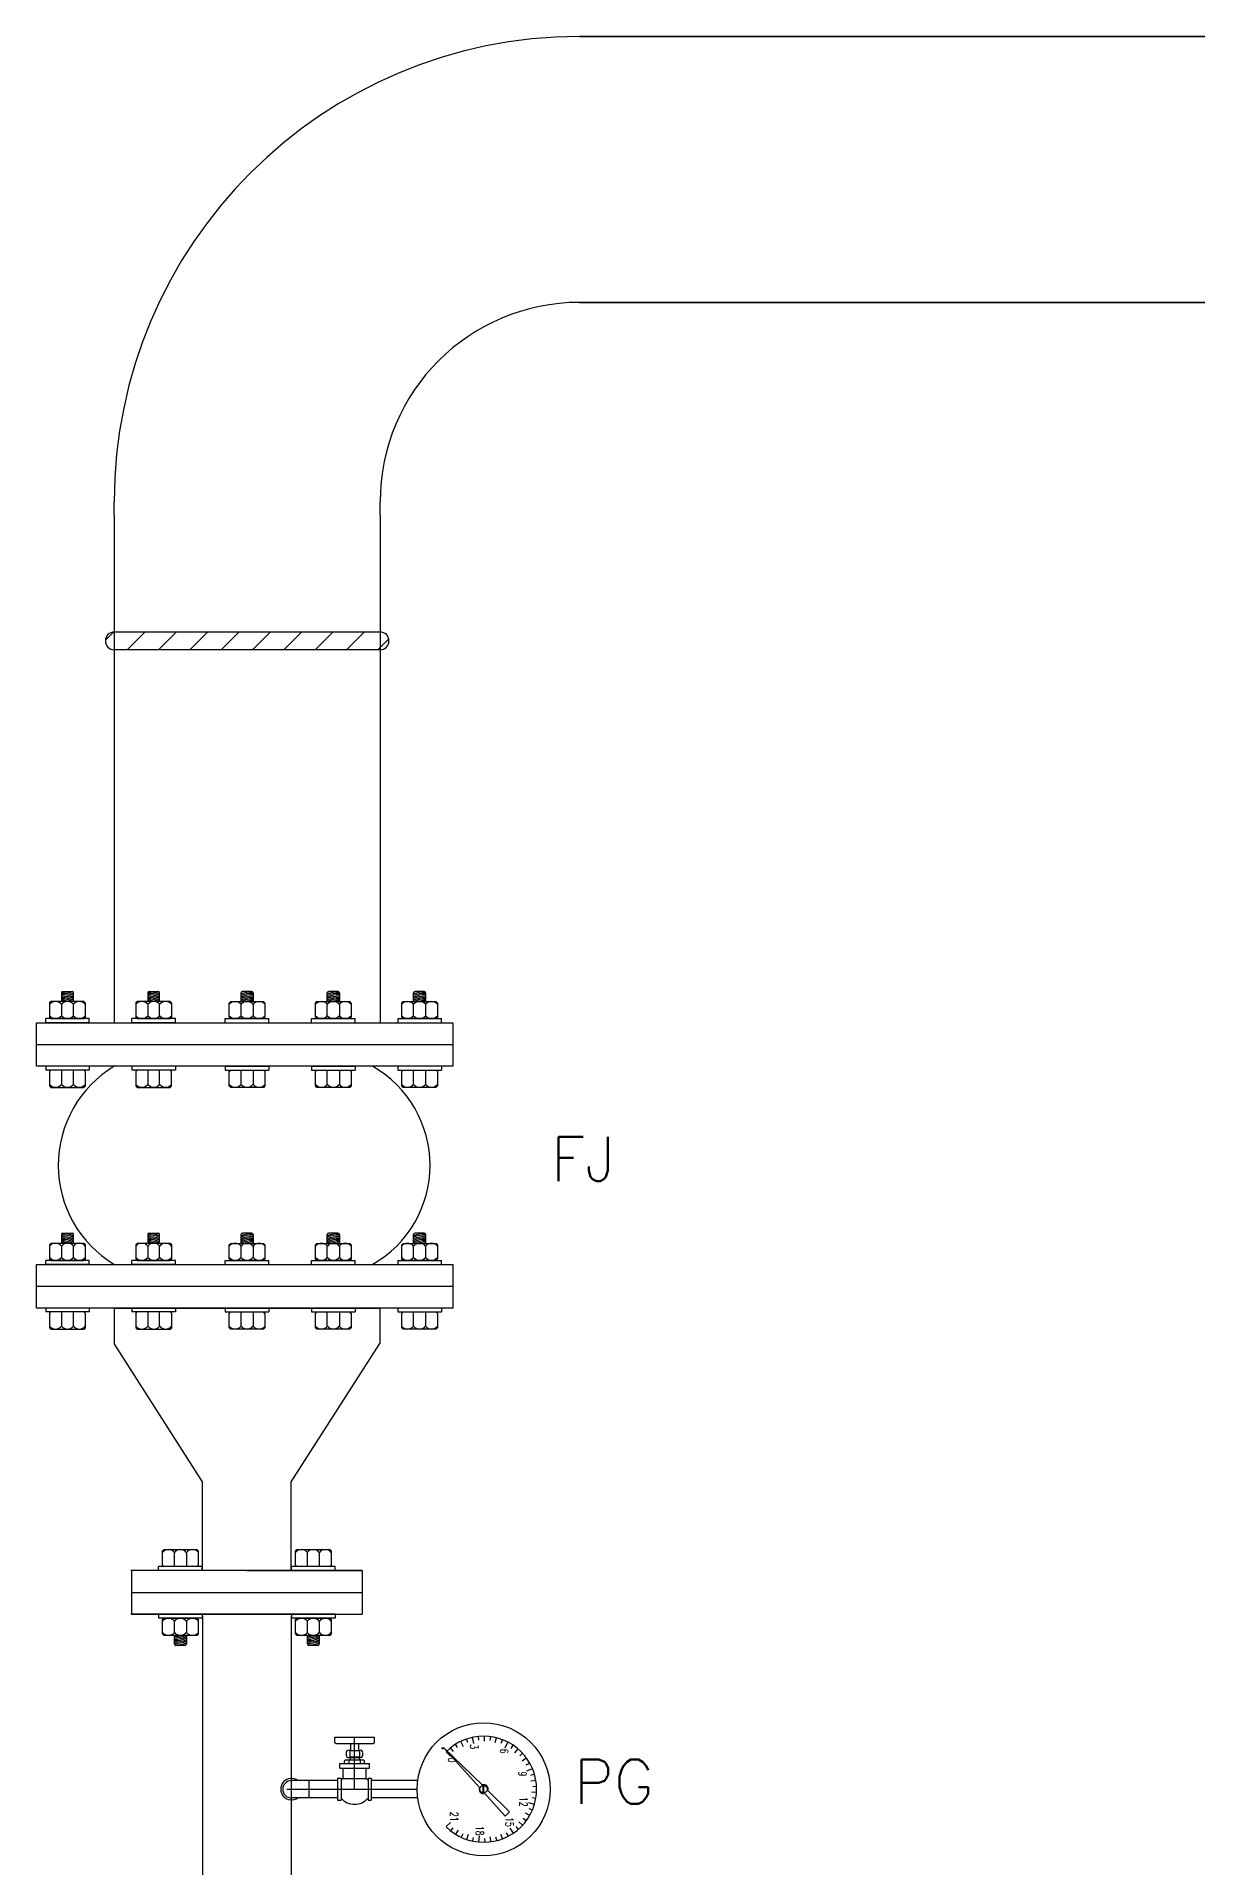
# Model space of a CAD drawing. Header units: inches. Extents: x 51172 to 63334, y -27893 to -10796.
# Drawn here: x 59790 to 60445, y -15706 to -14673 of the extents above; entities that cross this region are included whole.
import ezdxf
from ezdxf.enums import TextEntityAlignment as Align

# ---------------------------------------------------------------- set-up
doc = ezdxf.new("R2010")
doc.units = ezdxf.units.IN
doc.header["$MEASUREMENT"] = 0
doc.layers.add('M-HVAC-PIPE-TEXT', color=2, linetype='Continuous', lineweight=25)
doc.styles.add('RomanS', font='romans.shx', dxfattribs={"width": 0.8})
doc.styles.add('SIMS', font='simplex.shx')

msp = doc.modelspace()

# ---------------------------------------------------------------- linework, layer by layer
at = {"color": 5}
for p, q in [((60096.4, -14673.1), (61467.1, -14673.1)), ((61316.6, -14673.1), (60096.4, -14673.1)), ((60706.5, -14673.1), (60096.4, -14673.1)), ((60096.4, -14823.1), (61467.1, -14823.1)), ((61316.6, -14823.1), (60096.4, -14823.1)), ((59833.9, -14943.1), (59833.9, -14935.6)), ((59983.9, -14943.1), (59983.9, -14935.6)), ((59833.9, -14943.1), (59833.9, -15229.5)), ((59983.9, -14943.1), (59983.9, -15229.5)), ((59983.9, -15009.1), (59833.9, -15009.1)), ((59983.9, -15019.1), (59833.9, -15019.1)), ((59993.9, -15227.2), (59993.9, -15229.5)), ((59993.9, -15363.6), (59993.9, -15365.9)), ((59833.9, -15390.5), (59983.7, -15390.5)), ((59833.9, -15390.5), (59833.9, -15410.5)), ((59908.8, -15390.5), (59908.8, -15390.5)), ((59983.7, -15390.5), (59983.7, -15410.5)), ((59883.7, -15488.6), (59833.9, -15410.5)), ((59933.7, -15488.6), (59983.7, -15410.5)), ((59883.7, -15538.6), (59883.7, -15488.6)), ((59933.7, -15538.6), (59933.7, -15488.6)), ((59908.7, -15538.6), (59843.7, -15538.6)), ((59892, -15538.6), (59867.9, -15538.6)), ((59908.7, -15538.6), (59973.7, -15538.6)), ((59973.7, -15538.6), (59973.7, -15563.3)), ((59958.7, -15563.3), (59858.7, -15563.3)), ((59883.9, -15737.9), (59883.9, -15564.4)), ((59933.9, -15737.9), (59933.9, -15564.4)), ((59958.4, -15632.6), (59980.7, -15632.6)), ((59958.4, -15635.6), (59958.4, -15632.6)), ((59958.9, -15636.1), (59980.2, -15636.1)), ((59967.4, -15640.2), (59967.4, -15636.1)), ((59969.5, -15662), (59969.5, -15632.6)), ((59971.9, -15640.2), (59971.9, -15636.1)), ((59980.7, -15635.6), (59980.7, -15632.6)), ((60019.7, -15638.4), (60039.9, -15661)), ((60019.7, -15638.4), (60041.4, -15659.6)), ((60025.4, -15640.8), (60023.7, -15638.6)), ((60027.6, -15638.4), (60026.5, -15636.6)), ((60031, -15638.1), (60029.5, -15635)), ((60033.4, -15635.7), (60032.7, -15633.7)), ((60036.8, -15636.2), (60036, -15632.8)), ((60039.6, -15634.3), (60039.4, -15632.3)), ((60042.8, -15634.9), (60042.8, -15632.1)), ((60046, -15634.5), (60046.3, -15632.4)), ((60048.9, -15635.7), (60049.6, -15633)), ((60052.2, -15636), (60052.9, -15634.1)), ((60054.4, -15638.6), (60056, -15635.5)), ((60057.8, -15639), (60059, -15637.2)), ((59961.2, -15647.5), (59977.9, -15647.5)), ((59961.2, -15650.1), (59961.2, -15647.5)), ((59963.9, -15646), (59964.4, -15645.5)), ((59963.9, -15647.5), (59963.9, -15646)), ((59964.4, -15645.5), (59974.6, -15645.5)), ((59964.9, -15643.2), (59964.9, -15640.9)), ((59966.2, -15645.5), (59966.2, -15647.5)), ((59966.8, -15640.2), (59972.2, -15640.2)), ((59966.8, -15640.2), (59966.8, -15643.9)), ((59966.8, -15643.8), (59972.2, -15643.8)), ((59967.4, -15644), (59967.4, -15643.8)), ((59967.4, -15644), (59971.9, -15644)), ((59971.9, -15644), (59971.9, -15643.8)), ((59972.3, -15640.2), (59972.3, -15643.9)), ((59972.6, -15645.5), (59972.6, -15647.5)), ((59974.2, -15642.7), (59974.2, -15641.4)), ((59975.1, -15646), (59974.6, -15645.5)), ((59975.1, -15647.5), (59975.1, -15646)), ((59977.9, -15650.1), (59977.9, -15647.5)), ((60023.6, -15643.3), (60021.2, -15640.9)), ((60059.9, -15641.4), (60061.7, -15639.3)), ((60062.7, -15643.1), (60064.2, -15641.7)), ((60064.1, -15646), (60066.4, -15644.3)), ((60066.4, -15648.2), (60068.2, -15647.2)), ((59959.8, -15657.1), (59933.9, -15657.1)), ((59943.7, -15657.1), (59943.7, -15666.9)), ((59959.8, -15655.8), (59959.8, -15668.2)), ((59959.8, -15655.8), (59962, -15655.8)), ((59961.2, -15650.1), (59977.9, -15650.1)), ((59962, -15655.8), (59962, -15668.2)), ((59963.1, -15655.9), (59963.1, -15650.1)), ((59963.1, -15655.9), (59976, -15655.9)), ((59976, -15655.9), (59976, -15650.2)), ((59977.1, -15655.8), (59977.1, -15668.2)), ((59977.1, -15655.8), (59978.9, -15655.8)), ((59978.9, -15655.8), (59978.9, -15668.2)), ((60005.2, -15657.1), (59978.9, -15657.1)), ((60066.6, -15651.6), (60069.8, -15650.3)), ((60068.9, -15654.1), (60070.9, -15653.5)), ((60069, -15657.3), (60071.7, -15656.9)), ((59931.3, -15662), (60004.8, -15662)), ((59959.8, -15666.9), (59933.9, -15666.9)), ((59959.8, -15668.2), (59962, -15668.2)), ((59977.1, -15668.2), (59978.9, -15668.2)), ((60005.2, -15666.9), (59978.9, -15666.9)), ((60042.1, -15664.1), (60042.1, -15659.9)), ((60042.5, -15664.1), (60042.5, -15659.9)), ((60043, -15664.4), (60054.5, -15677.2)), ((60044.7, -15662.8), (60057, -15674.8)), ((60067.6, -15669.5), (60070.9, -15670.4)), ((60069.3, -15663.5), (60072.1, -15663.7)), ((60069.7, -15666.7), (60071.7, -15667.1)), ((60070, -15660.4), (60072.1, -15660.3)), ((60054.5, -15677.2), (60057, -15674.8)), ((60064.7, -15678.4), (60066.4, -15679.6)), ((60065.8, -15675.4), (60068.2, -15676.7)), ((60067.9, -15672.9), (60069.8, -15673.7)), ((60023.6, -15680.7), (60021.2, -15683.1)), ((60025, -15683.7), (60023.7, -15685.4)), ((60028, -15685), (60026.5, -15687.4)), ((60030.5, -15687.1), (60029.6, -15689)), ((60033.6, -15687.6), (60032.7, -15690.3)), ((60036.5, -15689.2), (60036.1, -15691.2)), ((60039.8, -15688.3), (60039.4, -15691.7)), ((60042.8, -15689.8), (60042.9, -15691.8)), ((60045.9, -15688.8), (60046.3, -15691.6)), ((60049.1, -15688.9), (60049.7, -15690.9)), ((60051.9, -15687.3), (60052.9, -15689.9)), ((60055.1, -15686.6), (60056.1, -15688.5)), ((60057.1, -15683.9), (60059, -15686.7)), ((60060.4, -15683.1), (60061.7, -15684.6)), ((60062.2, -15680.4), (60064.2, -15682.3))]:
    msp.add_line(p, q, dxfattribs=at)
at = {"color": 5, "linetype": 'Continuous'}
for p, q in [((59828.9, -15013.7), (59833.5, -15009.2)), ((59841.2, -15019.1), (59851.2, -15009.1)), ((59858.9, -15019.1), (59868.9, -15009.1)), ((59876.6, -15019.1), (59886.6, -15009.1)), ((59894.2, -15019.1), (59904.2, -15009.1)), ((59911.9, -15019.1), (59921.9, -15009.1)), ((59929.6, -15019.1), (59939.6, -15009.1)), ((59947.3, -15019.1), (59957.3, -15009.1)), ((59964.9, -15019.1), (59974.9, -15009.1)), ((59982.6, -15019.1), (59988.8, -15013)), ((59804.1, -15212.7), (59804.1, -15217.5)), ((59804.9, -15211.9), (59810.1, -15211.9)), ((59810.9, -15217.5), (59810.9, -15212.7)), ((59852.8, -15212.7), (59852.8, -15217.5)), ((59853.6, -15211.9), (59858.7, -15211.9)), ((59859.5, -15217.5), (59859.5, -15212.7)), ((59905.5, -15217.5), (59905.5, -15212.7)), ((59911.4, -15211.9), (59906.3, -15211.9)), ((59912.2, -15212.7), (59912.2, -15217.5)), ((59954.1, -15217.5), (59954.1, -15212.7)), ((59960.1, -15211.9), (59954.9, -15211.9)), ((59960.9, -15212.7), (59960.9, -15217.5)), ((60002.8, -15217.5), (60002.8, -15212.7)), ((60008.7, -15211.9), (60003.6, -15211.9)), ((60009.5, -15212.7), (60009.5, -15217.5)), ((59797.4, -15218.4), (59798.2, -15217.5)), ((59797.4, -15218.4), (59797.4, -15226.4)), ((59816.8, -15217.5), (59798.2, -15217.5)), ((59804.1, -15219.2), (59804.1, -15225.6)), ((59810.9, -15225.6), (59810.9, -15219.2)), ((59817.6, -15218.4), (59816.8, -15217.5)), ((59817.6, -15226.4), (59817.6, -15218.4)), ((59846.1, -15218.4), (59846.9, -15217.5)), ((59846.1, -15218.4), (59846.1, -15226.4)), ((59865.4, -15217.5), (59846.9, -15217.5)), ((59852.8, -15219.2), (59852.8, -15225.6)), ((59859.5, -15225.6), (59859.5, -15219.2)), ((59866.3, -15218.4), (59865.4, -15217.5)), ((59866.3, -15226.4), (59866.3, -15218.4)), ((59898.7, -15218.4), (59899.6, -15217.5)), ((59898.7, -15226.4), (59898.7, -15218.4)), ((59899.6, -15217.5), (59918.1, -15217.5)), ((59905.5, -15225.6), (59905.5, -15219.2)), ((59912.2, -15219.2), (59912.2, -15225.6)), ((59918.9, -15218.4), (59918.1, -15217.5)), ((59918.9, -15218.4), (59918.9, -15226.4)), ((59947.4, -15218.4), (59948.2, -15217.5)), ((59947.4, -15226.4), (59947.4, -15218.4)), ((59948.2, -15217.5), (59966.8, -15217.5)), ((59954.1, -15225.6), (59954.1, -15219.2)), ((59960.9, -15219.2), (59960.9, -15225.6)), ((59967.6, -15218.4), (59966.8, -15217.5)), ((59967.6, -15218.4), (59967.6, -15226.4)), ((59996.1, -15218.4), (59996.9, -15217.5)), ((59996.1, -15226.4), (59996.1, -15218.4)), ((59996.9, -15217.5), (60015.4, -15217.5)), ((60002.8, -15225.6), (60002.8, -15219.2)), ((60009.5, -15219.2), (60009.5, -15225.6)), ((60016.2, -15218.4), (60015.4, -15217.5)), ((60016.2, -15218.4), (60016.2, -15226.4)), ((59819.8, -15227.2), (59795.2, -15227.2)), ((59795.2, -15229.5), (59795.2, -15227.2)), ((59819.8, -15229.5), (59795.2, -15229.5)), ((59797.4, -15226.4), (59798.2, -15227.2)), ((59798.2, -15227.2), (59816.8, -15227.2)), ((59816.8, -15227.2), (59817.6, -15226.4)), ((59819.8, -15229.5), (59819.8, -15227.2)), ((59843.9, -15229.5), (59843.9, -15227.2)), ((59868.5, -15227.2), (59843.9, -15227.2)), ((59868.5, -15229.5), (59843.9, -15229.5)), ((59846.1, -15226.4), (59846.9, -15227.2)), ((59846.9, -15227.2), (59865.4, -15227.2)), ((59865.4, -15227.2), (59866.3, -15226.4)), ((59868.5, -15229.5), (59868.5, -15227.2)), ((59896.5, -15227.2), (59921.1, -15227.2)), ((59896.5, -15229.5), (59896.5, -15227.2)), ((59896.5, -15229.5), (59921.1, -15229.5)), ((59899.6, -15227.2), (59898.7, -15226.4)), ((59918.1, -15227.2), (59899.6, -15227.2)), ((59918.9, -15226.4), (59918.1, -15227.2)), ((59921.1, -15229.5), (59921.1, -15227.2)), ((59945.2, -15229.5), (59945.2, -15227.2)), ((59945.2, -15227.2), (59969.8, -15227.2)), ((59945.2, -15229.5), (59969.8, -15229.5)), ((59948.2, -15227.2), (59947.4, -15226.4)), ((59966.8, -15227.2), (59948.2, -15227.2)), ((59967.6, -15226.4), (59966.8, -15227.2)), ((59969.8, -15229.5), (59969.8, -15227.2)), ((59993.9, -15227.2), (60018.5, -15227.2)), ((59996.9, -15227.2), (59996.1, -15226.4)), ((60015.4, -15227.2), (59996.9, -15227.2)), ((60016.2, -15226.4), (60015.4, -15227.2)), ((60018.5, -15229.5), (60018.5, -15227.2)), ((59790.1, -15241.8), (60024.9, -15241.8)), ((59819.8, -15254.1), (59795.2, -15254.1)), ((59795.2, -15254.1), (59795.2, -15256.3)), ((59819.8, -15256.3), (59795.2, -15256.3)), ((59797.4, -15257.1), (59798.2, -15256.3)), ((59804.1, -15256.3), (59804.1, -15264.4)), ((59810.9, -15264.4), (59810.9, -15256.3)), ((59817.6, -15257.1), (59816.8, -15256.3)), ((59819.8, -15254.1), (59819.8, -15256.3)), ((59843.9, -15254.1), (59843.9, -15256.3)), ((59868.5, -15254.1), (59843.9, -15254.1)), ((59868.5, -15256.3), (59843.9, -15256.3)), ((59846.1, -15257.1), (59846.9, -15256.3)), ((59852.8, -15256.3), (59852.8, -15264.4)), ((59859.5, -15264.4), (59859.5, -15256.3)), ((59866.2, -15257.1), (59865.4, -15256.3)), ((59868.5, -15254.1), (59868.5, -15256.3)), ((59896.5, -15254.1), (59921.1, -15254.1)), ((59896.5, -15254.1), (59896.5, -15256.3)), ((59896.5, -15256.3), (59921.1, -15256.3)), ((59898.7, -15257.1), (59899.6, -15256.3)), ((59905.5, -15264.4), (59905.5, -15256.3)), ((59912.2, -15256.3), (59912.2, -15264.4)), ((59918.9, -15257.1), (59918.1, -15256.3)), ((59921.1, -15254.1), (59921.1, -15256.3)), ((59945.2, -15254.1), (59945.2, -15256.3)), ((59945.2, -15254.1), (59969.8, -15254.1)), ((59945.2, -15256.3), (59969.8, -15256.3)), ((59947.4, -15257.1), (59948.2, -15256.3)), ((59954.1, -15264.4), (59954.1, -15256.3)), ((59960.9, -15256.3), (59960.9, -15264.4)), ((59967.6, -15257.1), (59966.8, -15256.3)), ((59969.8, -15254.1), (59969.8, -15256.3)), ((59993.9, -15254.1), (59993.9, -15256.3)), ((59993.9, -15256.3), (60018.5, -15256.3)), ((59996.1, -15257.1), (59996.9, -15256.3)), ((60002.8, -15264.4), (60002.8, -15256.3)), ((60009.5, -15256.3), (60009.5, -15264.4)), ((60016.2, -15257.1), (60015.4, -15256.3)), ((60018.5, -15254.1), (60018.5, -15256.3)), ((59797.4, -15257.1), (59797.4, -15265.2)), ((59797.4, -15265.2), (59798.2, -15266)), ((59798.2, -15266), (59816.8, -15266)), ((59816.8, -15266), (59817.6, -15265.2)), ((59817.6, -15265.2), (59817.6, -15257.1)), ((59846.1, -15257.1), (59846.1, -15265.2)), ((59846.1, -15265.2), (59846.9, -15266)), ((59846.9, -15266), (59865.4, -15266)), ((59865.4, -15266), (59866.2, -15265.2)), ((59866.2, -15265.2), (59866.2, -15257.1)), ((59898.7, -15265.2), (59898.7, -15257.1)), ((59899.6, -15266), (59898.7, -15265.2)), ((59918.1, -15266), (59899.6, -15266)), ((59918.9, -15265.2), (59918.1, -15266)), ((59918.9, -15257.1), (59918.9, -15265.2)), ((59947.4, -15265.2), (59947.4, -15257.1)), ((59948.2, -15266), (59947.4, -15265.2)), ((59966.8, -15266), (59948.2, -15266)), ((59967.6, -15265.2), (59966.8, -15266)), ((59967.6, -15257.1), (59967.6, -15265.2)), ((59996.1, -15265.2), (59996.1, -15257.1)), ((59996.9, -15266), (59996.1, -15265.2)), ((60015.4, -15266), (59996.9, -15266)), ((60016.2, -15265.2), (60015.4, -15266)), ((60016.2, -15257.1), (60016.2, -15265.2)), ((59804.1, -15349.1), (59804.1, -15354)), ((59804.9, -15348.3), (59810.1, -15348.3)), ((59810.9, -15354), (59810.9, -15349.1)), ((59852.8, -15349.1), (59852.8, -15354)), ((59853.6, -15348.3), (59858.7, -15348.3)), ((59859.5, -15354), (59859.5, -15349.1)), ((59905.5, -15354), (59905.5, -15349.1)), ((59911.4, -15348.3), (59906.3, -15348.3)), ((59912.2, -15349.1), (59912.2, -15354)), ((59954.1, -15354), (59954.1, -15349.1)), ((59960.1, -15348.3), (59954.9, -15348.3)), ((59960.9, -15349.1), (59960.9, -15354)), ((60002.8, -15354), (60002.8, -15349.1)), ((60008.7, -15348.3), (60003.6, -15348.3)), ((60009.5, -15349.1), (60009.5, -15354)), ((59797.4, -15354.8), (59798.2, -15354)), ((59797.4, -15354.8), (59797.4, -15362.8)), ((59816.8, -15354), (59798.2, -15354)), ((59804.1, -15355.6), (59804.1, -15362)), ((59810.9, -15362), (59810.9, -15355.6)), ((59817.6, -15354.8), (59816.8, -15354)), ((59817.6, -15362.8), (59817.6, -15354.8)), ((59846.1, -15354.8), (59846.9, -15354)), ((59846.1, -15354.8), (59846.1, -15362.8)), ((59865.4, -15354), (59846.9, -15354)), ((59852.8, -15355.6), (59852.8, -15362)), ((59859.5, -15362), (59859.5, -15355.6)), ((59866.3, -15354.8), (59865.4, -15354)), ((59866.3, -15362.8), (59866.3, -15354.8)), ((59898.7, -15354.8), (59899.6, -15354)), ((59898.7, -15362.8), (59898.7, -15354.8)), ((59899.6, -15354), (59918.1, -15354)), ((59905.5, -15362), (59905.5, -15355.6)), ((59912.2, -15355.6), (59912.2, -15362)), ((59918.9, -15354.8), (59918.1, -15354)), ((59918.9, -15354.8), (59918.9, -15362.8)), ((59947.4, -15354.8), (59948.2, -15354)), ((59947.4, -15362.8), (59947.4, -15354.8)), ((59948.2, -15354), (59966.8, -15354)), ((59954.1, -15362), (59954.1, -15355.6)), ((59960.9, -15355.6), (59960.9, -15362)), ((59967.6, -15354.8), (59966.8, -15354)), ((59967.6, -15354.8), (59967.6, -15362.8)), ((59996.1, -15354.8), (59996.9, -15354)), ((59996.1, -15362.8), (59996.1, -15354.8)), ((59996.9, -15354), (60015.4, -15354)), ((60002.8, -15362), (60002.8, -15355.6)), ((60009.5, -15355.6), (60009.5, -15362)), ((60016.3, -15354.8), (60015.4, -15354)), ((60016.3, -15354.8), (60016.3, -15362.8)), ((59819.8, -15363.6), (59795.2, -15363.6)), ((59795.2, -15365.9), (59795.2, -15363.6)), ((59819.8, -15365.9), (59795.2, -15365.9)), ((59797.4, -15362.8), (59798.2, -15363.6)), ((59798.2, -15363.6), (59816.8, -15363.6)), ((59816.8, -15363.6), (59817.6, -15362.8)), ((59819.8, -15365.9), (59819.8, -15363.6)), ((59843.9, -15365.9), (59843.9, -15363.6)), ((59868.5, -15363.6), (59843.9, -15363.6)), ((59868.5, -15365.9), (59843.9, -15365.9)), ((59846.1, -15362.8), (59846.9, -15363.6)), ((59846.9, -15363.6), (59865.4, -15363.6)), ((59865.4, -15363.6), (59866.3, -15362.8)), ((59868.5, -15365.9), (59868.5, -15363.6)), ((59896.5, -15363.6), (59921.1, -15363.6)), ((59896.5, -15365.9), (59896.5, -15363.6)), ((59896.5, -15365.9), (59921.1, -15365.9)), ((59899.6, -15363.6), (59898.7, -15362.8)), ((59918.1, -15363.6), (59899.6, -15363.6)), ((59918.9, -15362.8), (59918.1, -15363.6)), ((59921.1, -15365.9), (59921.1, -15363.6)), ((59945.2, -15365.9), (59945.2, -15363.6)), ((59945.2, -15363.6), (59969.8, -15363.6)), ((59945.2, -15365.9), (59969.8, -15365.9)), ((59948.2, -15363.6), (59947.4, -15362.8)), ((59966.8, -15363.6), (59948.2, -15363.6)), ((59967.6, -15362.8), (59966.8, -15363.6)), ((59969.8, -15365.9), (59969.8, -15363.6)), ((59993.9, -15363.6), (60018.5, -15363.6)), ((59996.9, -15363.6), (59996.1, -15362.8)), ((60015.4, -15363.6), (59996.9, -15363.6)), ((60016.3, -15362.8), (60015.4, -15363.6)), ((60018.5, -15365.9), (60018.5, -15363.6)), ((59790.1, -15378.2), (60024.9, -15378.2)), ((59819.8, -15390.5), (59795.2, -15390.5)), ((59795.2, -15390.5), (59795.2, -15392.7)), ((59819.8, -15390.5), (59819.8, -15392.7)), ((59843.9, -15390.5), (59843.9, -15392.7)), ((59868.5, -15390.5), (59843.9, -15390.5)), ((59868.5, -15390.5), (59868.5, -15392.7)), ((59896.5, -15390.5), (59921.1, -15390.5)), ((59896.5, -15390.5), (59896.5, -15392.7)), ((59921.1, -15390.5), (59921.1, -15392.7)), ((59945.2, -15390.5), (59945.2, -15392.7)), ((59945.2, -15390.5), (59969.8, -15390.5)), ((59969.8, -15390.5), (59969.8, -15392.7)), ((59993.9, -15390.5), (59993.9, -15392.7)), ((60018.5, -15390.5), (60018.5, -15392.7)), ((59819.8, -15392.7), (59795.2, -15392.7)), ((59797.4, -15393.5), (59798.2, -15392.7)), ((59797.4, -15393.5), (59797.4, -15401.6)), ((59804.1, -15392.7), (59804.1, -15400.8)), ((59810.9, -15400.8), (59810.9, -15392.7)), ((59817.6, -15393.5), (59816.8, -15392.7)), ((59817.6, -15401.6), (59817.6, -15393.5)), ((59868.5, -15392.7), (59843.9, -15392.7)), ((59846.1, -15393.5), (59846.9, -15392.7)), ((59846.1, -15393.5), (59846.1, -15401.6)), ((59852.8, -15392.7), (59852.8, -15400.8)), ((59859.5, -15400.8), (59859.5, -15392.7)), ((59866.3, -15393.5), (59865.4, -15392.7)), ((59866.3, -15401.6), (59866.3, -15393.5)), ((59896.5, -15392.7), (59921.1, -15392.7)), ((59898.8, -15393.5), (59899.6, -15392.7)), ((59898.8, -15401.6), (59898.8, -15393.5)), ((59905.5, -15400.8), (59905.5, -15392.7)), ((59912.2, -15392.7), (59912.2, -15400.8)), ((59918.9, -15393.5), (59918.1, -15392.7)), ((59918.9, -15393.5), (59918.9, -15401.6)), ((59945.2, -15392.7), (59969.8, -15392.7)), ((59947.4, -15393.5), (59948.2, -15392.7)), ((59947.4, -15401.6), (59947.4, -15393.5)), ((59954.1, -15400.8), (59954.1, -15392.7)), ((59960.9, -15392.7), (59960.9, -15400.8)), ((59967.6, -15393.5), (59966.8, -15392.7)), ((59967.6, -15393.5), (59967.6, -15401.6)), ((59993.9, -15392.7), (60018.5, -15392.7)), ((59996.1, -15393.5), (59996.9, -15392.7)), ((59996.1, -15401.6), (59996.1, -15393.5)), ((60002.8, -15400.8), (60002.8, -15392.7)), ((60009.5, -15392.7), (60009.5, -15400.8)), ((60016.2, -15393.5), (60015.4, -15392.7)), ((60016.2, -15393.5), (60016.2, -15401.6)), ((59797.4, -15401.6), (59798.2, -15402.4)), ((59798.2, -15402.4), (59816.8, -15402.4)), ((59816.8, -15402.4), (59817.6, -15401.6)), ((59846.1, -15401.6), (59846.9, -15402.4)), ((59846.9, -15402.4), (59865.4, -15402.4)), ((59865.4, -15402.4), (59866.3, -15401.6)), ((59899.6, -15402.4), (59898.8, -15401.6)), ((59918.1, -15402.4), (59899.6, -15402.4)), ((59918.9, -15401.6), (59918.1, -15402.4)), ((59948.2, -15402.4), (59947.4, -15401.6)), ((59966.8, -15402.4), (59948.2, -15402.4)), ((59967.6, -15401.6), (59966.8, -15402.4)), ((59996.9, -15402.4), (59996.1, -15401.6)), ((60015.4, -15402.4), (59996.9, -15402.4)), ((60016.2, -15401.6), (60015.4, -15402.4)), ((59861.2, -15527.5), (59862, -15526.7)), ((59861.2, -15535.6), (59861.2, -15527.5)), ((59862, -15526.7), (59880.5, -15526.7)), ((59867.9, -15536.4), (59867.9, -15528.4)), ((59874.6, -15528.4), (59874.6, -15536.4)), ((59880.5, -15526.7), (59881.3, -15527.5)), ((59881.3, -15527.5), (59881.3, -15535.6)), ((59936.2, -15527.5), (59937, -15526.7)), ((59936.2, -15535.6), (59936.2, -15527.5)), ((59937, -15526.7), (59955.5, -15526.7)), ((59942.9, -15536.4), (59942.9, -15528.4)), ((59949.6, -15528.4), (59949.6, -15536.4)), ((59955.5, -15526.7), (59956.3, -15527.5)), ((59956.3, -15527.5), (59956.3, -15535.6)), ((59867.9, -15538.6), (59843.3, -15538.6)), ((59883.5, -15536.4), (59858.9, -15536.4)), ((59858.9, -15538.6), (59858.9, -15536.4)), ((59861.2, -15535.6), (59862, -15536.4)), ((59881.3, -15535.6), (59880.5, -15536.4)), ((59883.5, -15538.6), (59883.5, -15536.4)), ((59916.6, -15538.6), (59892, -15538.6)), ((59958.5, -15536.4), (59933.9, -15536.4)), ((59933.9, -15538.6), (59933.9, -15536.4)), ((59936.2, -15535.6), (59937, -15536.4)), ((59956.3, -15535.6), (59955.5, -15536.4)), ((59958.5, -15538.6), (59958.5, -15536.4)), ((59843.7, -15551), (59973.7, -15551)), ((59867.9, -15563.3), (59843.3, -15563.3)), ((59858.9, -15563.3), (59858.9, -15565.5)), ((59883.5, -15565.5), (59858.9, -15565.5)), ((59861.2, -15566.3), (59862, -15565.5)), ((59861.2, -15574.4), (59861.2, -15566.3)), ((59862, -15565.5), (59880.5, -15565.5)), ((59880.5, -15565.5), (59881.3, -15566.3)), ((59881.3, -15566.3), (59881.3, -15574.4)), ((59883.5, -15563.3), (59883.5, -15565.5)), ((59916.6, -15563.3), (59892, -15563.3)), ((59933.9, -15563.3), (59933.9, -15565.5)), ((59958.5, -15565.5), (59933.9, -15565.5)), ((59936.1, -15566.3), (59937, -15565.5)), ((59936.1, -15574.4), (59936.1, -15566.3)), ((59937, -15565.5), (59955.5, -15565.5)), ((59955.5, -15565.5), (59956.3, -15566.3)), ((59956.3, -15566.3), (59956.3, -15574.4)), ((59958.5, -15563.3), (59958.5, -15565.5)), ((59861.2, -15574.4), (59862, -15575.2)), ((59880.5, -15575.2), (59862, -15575.2)), ((59867.9, -15573.6), (59867.9, -15567.1)), ((59867.9, -15580), (59867.9, -15575.2)), ((59874.6, -15567.1), (59874.6, -15573.6)), ((59874.6, -15575.2), (59874.6, -15580)), ((59881.3, -15574.4), (59880.5, -15575.2)), ((59936.1, -15574.4), (59937, -15575.2)), ((59955.5, -15575.2), (59937, -15575.2)), ((59942.9, -15573.6), (59942.9, -15567.1)), ((59942.9, -15580), (59942.9, -15575.2)), ((59949.6, -15567.1), (59949.6, -15573.6)), ((59949.6, -15575.2), (59949.6, -15580)), ((59956.3, -15574.4), (59955.5, -15575.2)), ((59868.7, -15580.8), (59873.8, -15580.8)), ((59943.7, -15580.8), (59948.8, -15580.8))]:
    msp.add_line(p, q, dxfattribs=at)
for points in [[(59790.1, -15229.5), (60024.9, -15229.5), (60024.9, -15254.1), (59790.1, -15254.1)], [(59790.1, -15365.9), (60024.9, -15365.9), (60024.9, -15390.5), (59790.1, -15390.5)]]:
    msp.add_lwpolyline(points, close=True, dxfattribs=at)
msp.add_lwpolyline([(59973.7, -15538.6), (59843.7, -15538.6), (59843.7, -15563.3), (59973.7, -15563.3)], dxfattribs=at)
at = {"color": 5}
for centre, radius in [((60042.3, -15662), 37.5), ((60019.2, -15638.9), 0.347), ((60042.3, -15662), 2.08)]:
    msp.add_circle(centre, radius, dxfattribs=at)
for centre, radius, start, end in [((60096.4, -14935.6), 262.5, 90, 180), ((60096.4, -14935.6), 112.5, 90, 180), ((59833.9, -15014.1), 5, 90, 270), ((59983.9, -15014.1), 5, 270, 90), ((59867.6, -15310), 65.3, 121.1566, 238.8474), ((59947.7, -15310), 64.4, 299.8826, 60.1213), ((59958.9, -15635.6), 0.477, 180, 270), ((59980.2, -15635.6), 0.477, 270, 0), ((60042.3, -15662), 29.9, 225, 135), ((59966.1, -15641.3), 1.28, 55.3508, 160.7556), ((59966.1, -15642.8), 1.28, 199.2444, 304.6492), ((59965.8, -15644), 1.58, 284.7113, 0), ((59973.5, -15644), 1.58, 180, 255.2887), ((59972.9, -15641.3), 1.28, 357.3451, 124.6492), ((59972.9, -15642.8), 1.28, 235.3508, 2.6549), ((59933.9, -15662), 6.09, 53.3884, 306.6116), ((59933.9, -15662), 4.89, 90, 270), ((59969.5, -15663.6), 10.1, 130.071, 138.563), ((59969.5, -15663.6), 10.1, 41.437, 50.1121), ((60042.3, -15662), 2.57, 340.726, 110.654), ((59969.5, -15660.4), 10.1, 221.437, 318.563), ((60042.3, -15662), 2.57, 156.9077, 286.8356)]:
    msp.add_arc(centre, radius, start, end, dxfattribs=at)
at = {"color": 5, "linetype": 'Continuous'}
for centre, radius, start, end in [((59804.9, -15212.7), 0.807, 90, 180), ((59804.7, -15229.8), 16.8, 68.4824, 91.8593), ((59804.7, -15229.8), 16, 67.3413, 91.8593), ((59804.7, -15229.8), 15.2, 66.0681, 91.8593), ((59804.7, -15229.8), 17.6, 69.5115, 91.0383), ((59810.1, -15212.7), 0.807, 0, 90), ((59853.6, -15212.7), 0.807, 90, 180), ((59853.3, -15229.8), 16.8, 68.4824, 91.8593), ((59853.3, -15229.8), 16, 67.3413, 91.8593), ((59853.3, -15229.8), 15.2, 66.0681, 91.8593), ((59853.3, -15229.8), 17.6, 69.5115, 91.0383), ((59858.7, -15212.7), 0.807, 0, 90), ((59906.3, -15212.7), 0.807, 90, 180), ((59911.6, -15229.8), 17.6, 88.9617, 110.4885), ((59911.6, -15229.8), 16.8, 88.1407, 111.5176), ((59911.6, -15229.8), 16, 88.1407, 112.6587), ((59911.6, -15229.8), 15.2, 88.1407, 113.9319), ((59911.4, -15212.7), 0.807, 0, 90), ((59954.9, -15212.7), 0.807, 90, 180), ((59960.3, -15229.8), 17.6, 88.9617, 110.4885), ((59960.3, -15229.8), 16.8, 88.1407, 111.5176), ((59960.3, -15229.8), 16, 88.1407, 112.6587), ((59960.3, -15229.8), 15.2, 88.1407, 113.9319), ((59960.1, -15212.7), 0.807, 0, 90), ((60003.6, -15212.7), 0.807, 90, 180), ((60009, -15229.8), 17.6, 88.9617, 110.4885), ((60009, -15229.8), 16.8, 88.1407, 111.5176), ((60009, -15229.8), 16, 88.1407, 112.6587), ((60009, -15229.8), 15.2, 88.1407, 113.9319), ((60008.7, -15212.7), 0.807, 0, 90), ((59800.8, -15221.9), 4.35, 39.3849, 140.6151), ((59800.8, -15222.8), 4.35, 219.3849, 320.6151), ((59807.5, -15221.9), 4.35, 39.3849, 140.6151), ((59807.5, -15222.8), 4.35, 219.3849, 320.6151), ((59804.7, -15229.8), 14.4, 64.6374, 91.8593), ((59804.7, -15229.8), 13.6, 64.3619, 91.8593), ((59804.7, -15229.8), 12.8, 73.4025, 91.8593), ((59814.2, -15221.9), 4.35, 39.3849, 140.6151), ((59814.2, -15222.8), 4.35, 219.3849, 320.6151), ((59849.4, -15221.9), 4.35, 39.3849, 140.6151), ((59849.4, -15222.8), 4.35, 219.3849, 320.6151), ((59856.2, -15221.9), 4.35, 39.3849, 140.6151), ((59856.2, -15222.8), 4.35, 219.3849, 320.6151), ((59853.3, -15229.8), 14.4, 64.6374, 91.8593), ((59853.3, -15229.8), 13.6, 64.3619, 91.8593), ((59853.3, -15229.8), 12.8, 73.4025, 91.8593), ((59862.9, -15221.9), 4.35, 39.3849, 140.6151), ((59862.9, -15222.8), 4.35, 219.3849, 320.6151), ((59902.1, -15221.9), 4.35, 39.3849, 140.6151), ((59902.1, -15222.8), 4.35, 219.3849, 320.6151), ((59911.6, -15229.8), 14.4, 88.1407, 115.3626), ((59908.8, -15221.9), 4.35, 39.3849, 140.6151), ((59908.8, -15222.8), 4.35, 219.3849, 320.6151), ((59911.6, -15229.8), 13.6, 88.1407, 115.6381), ((59911.6, -15229.8), 12.8, 88.1407, 106.5975), ((59915.6, -15221.9), 4.35, 39.3849, 140.6151), ((59915.6, -15222.8), 4.35, 219.3849, 320.6151), ((59950.8, -15221.9), 4.35, 39.3849, 140.6151), ((59950.8, -15222.8), 4.35, 219.3849, 320.6151), ((59960.3, -15229.8), 14.4, 88.1407, 115.3626), ((59957.5, -15221.9), 4.35, 39.3849, 140.6151), ((59957.5, -15222.8), 4.35, 219.3849, 320.6151), ((59960.3, -15229.8), 13.6, 88.1407, 115.6381), ((59960.3, -15229.8), 12.8, 88.1407, 106.5975), ((59964.2, -15221.9), 4.35, 39.3849, 140.6151), ((59964.2, -15222.8), 4.35, 219.3849, 320.6151), ((59999.4, -15221.9), 4.35, 39.3849, 140.6151), ((59999.4, -15222.8), 4.35, 219.3849, 320.6151), ((60009, -15229.8), 14.4, 88.1407, 115.3626), ((60006.2, -15221.9), 4.35, 39.3849, 140.6151), ((60006.2, -15222.8), 4.35, 219.3849, 320.6151), ((60009, -15229.8), 13.6, 88.1407, 115.6381), ((60009, -15229.8), 12.8, 88.1407, 106.5975), ((60012.9, -15221.9), 4.35, 39.3849, 140.6151), ((60012.9, -15222.8), 4.35, 219.3849, 320.6151), ((59800.8, -15261.6), 4.35, 219.3849, 320.6151), ((59807.5, -15261.6), 4.35, 219.3849, 320.6151), ((59814.2, -15261.6), 4.35, 219.3849, 320.6151), ((59849.4, -15261.6), 4.35, 219.3849, 320.6151), ((59856.2, -15261.6), 4.35, 219.3849, 320.6151), ((59862.9, -15261.6), 4.35, 219.3849, 320.6151), ((59902.1, -15261.6), 4.35, 219.3849, 320.6151), ((59908.8, -15261.6), 4.35, 219.3849, 320.6151), ((59915.6, -15261.6), 4.35, 219.3849, 320.6151), ((59950.8, -15261.6), 4.35, 219.3849, 320.6151), ((59957.5, -15261.6), 4.35, 219.3849, 320.6151), ((59964.2, -15261.6), 4.35, 219.3849, 320.6151), ((59999.4, -15261.6), 4.35, 219.3849, 320.6151), ((60006.2, -15261.6), 4.35, 219.3849, 320.6151), ((60012.9, -15261.6), 4.35, 219.3849, 320.6151), ((59804.9, -15349.1), 0.807, 90, 180), ((59804.7, -15366.2), 16.8, 68.4824, 91.8593), ((59804.7, -15366.2), 17.6, 69.5115, 91.0383), ((59810.1, -15349.1), 0.807, 0, 90), ((59853.6, -15349.1), 0.807, 90, 180), ((59853.4, -15366.2), 16.8, 68.4824, 91.8593), ((59853.4, -15366.2), 17.6, 69.5115, 91.0383), ((59858.7, -15349.1), 0.807, 0, 90), ((59906.3, -15349.1), 0.807, 90, 180), ((59911.6, -15366.2), 17.6, 88.9617, 110.4885), ((59911.6, -15366.2), 16.8, 88.1407, 111.5176), ((59911.4, -15349.1), 0.807, 0, 90), ((59954.9, -15349.1), 0.807, 90, 180), ((59960.3, -15366.2), 17.6, 88.9617, 110.4885), ((59960.3, -15366.2), 16.8, 88.1407, 111.5176), ((59960.1, -15349.1), 0.807, 0, 90), ((60003.6, -15349.1), 0.807, 90, 180), ((60009, -15366.2), 17.6, 88.9617, 110.4885), ((60009, -15366.2), 16.8, 88.1407, 111.5176), ((60008.7, -15349.1), 0.807, 0, 90), ((59800.8, -15358.3), 4.35, 39.3849, 140.6151), ((59807.5, -15358.3), 4.35, 39.3849, 140.6151), ((59804.7, -15366.2), 16, 67.3413, 91.8593), ((59804.7, -15366.2), 15.2, 66.0681, 91.8593), ((59804.7, -15366.2), 14.4, 64.6374, 91.8593), ((59804.7, -15366.2), 13.6, 64.3619, 91.8593), ((59804.7, -15366.2), 12.8, 73.4025, 91.8593), ((59814.2, -15358.3), 4.35, 39.3849, 140.6151), ((59849.4, -15358.3), 4.35, 39.3849, 140.6151), ((59853.4, -15366.2), 16, 67.3413, 91.8593), ((59856.2, -15358.3), 4.35, 39.3849, 140.6151), ((59853.4, -15366.2), 15.2, 66.0681, 91.8593), ((59853.4, -15366.2), 14.4, 64.6374, 91.8593), ((59853.4, -15366.2), 13.6, 64.3619, 91.8593), ((59853.4, -15366.2), 12.8, 73.4025, 91.8593), ((59862.9, -15358.3), 4.35, 39.3849, 140.6151), ((59902.1, -15358.3), 4.35, 39.3849, 140.6151), ((59911.6, -15366.2), 16, 88.1407, 112.6587), ((59911.6, -15366.2), 15.2, 88.1407, 113.9319), ((59911.6, -15366.2), 14.4, 88.1407, 115.3626), ((59908.8, -15358.3), 4.35, 39.3849, 140.6151), ((59911.6, -15366.2), 13.6, 88.1407, 115.6381), ((59911.6, -15366.2), 12.8, 88.1407, 106.5975), ((59915.6, -15358.3), 4.35, 39.3849, 140.6151), ((59950.8, -15358.3), 4.35, 39.3849, 140.6151), ((59960.3, -15366.2), 16, 88.1407, 112.6587), ((59960.3, -15366.2), 15.2, 88.1407, 113.9319), ((59960.3, -15366.2), 14.4, 88.1407, 115.3626), ((59957.5, -15358.3), 4.35, 39.3849, 140.6151), ((59960.3, -15366.2), 13.6, 88.1407, 115.6381), ((59960.3, -15366.2), 12.8, 88.1407, 106.5975), ((59964.2, -15358.3), 4.35, 39.3849, 140.6151), ((59999.4, -15358.3), 4.35, 39.3849, 140.6151), ((60009, -15366.2), 16, 88.1407, 112.6587), ((60009, -15366.2), 15.2, 88.1407, 113.9319), ((60009, -15366.2), 14.4, 88.1407, 115.3626), ((60006.2, -15358.3), 4.35, 39.3849, 140.6151), ((60009, -15366.2), 13.6, 88.1407, 115.6381), ((60009, -15366.2), 12.8, 88.1407, 106.5975), ((60012.9, -15358.3), 4.35, 39.3849, 140.6151), ((59800.8, -15359.2), 4.35, 219.3849, 320.6151), ((59807.5, -15359.2), 4.35, 219.3849, 320.6151), ((59814.2, -15359.2), 4.35, 219.3849, 320.6151), ((59849.4, -15359.2), 4.35, 219.3849, 320.6151), ((59856.2, -15359.2), 4.35, 219.3849, 320.6151), ((59862.9, -15359.2), 4.35, 219.3849, 320.6151), ((59902.1, -15359.2), 4.35, 219.3849, 320.6151), ((59908.8, -15359.2), 4.35, 219.3849, 320.6151), ((59915.6, -15359.2), 4.35, 219.3849, 320.6151), ((59950.8, -15359.2), 4.35, 219.3849, 320.6151), ((59957.5, -15359.2), 4.35, 219.3849, 320.6151), ((59964.2, -15359.2), 4.35, 219.3849, 320.6151), ((59999.4, -15359.2), 4.35, 219.3849, 320.6151), ((60006.2, -15359.2), 4.35, 219.3849, 320.6151), ((60012.9, -15359.2), 4.35, 219.3849, 320.6151), ((59800.8, -15398), 4.35, 219.3849, 320.6151), ((59807.5, -15398), 4.35, 219.3849, 320.6151), ((59814.2, -15398), 4.35, 219.3849, 320.6151), ((59849.4, -15398), 4.35, 219.3849, 320.6151), ((59856.2, -15398), 4.35, 219.3849, 320.6151), ((59862.9, -15398), 4.35, 219.3849, 320.6151), ((59902.1, -15398), 4.35, 219.3849, 320.6151), ((59908.8, -15398), 4.35, 219.3849, 320.6151), ((59915.6, -15398), 4.35, 219.3849, 320.6151), ((59950.8, -15398), 4.35, 219.3849, 320.6151), ((59957.5, -15398), 4.35, 219.3849, 320.6151), ((59964.2, -15398), 4.35, 219.3849, 320.6151), ((59999.4, -15398), 4.35, 219.3849, 320.6151), ((60006.2, -15398), 4.35, 219.3849, 320.6151), ((60012.9, -15398), 4.35, 219.3849, 320.6151), ((59864.5, -15531.1), 4.35, 39.3849, 140.6151), ((59871.2, -15531.1), 4.35, 39.3849, 140.6151), ((59878, -15531.1), 4.35, 39.3849, 140.6151), ((59939.5, -15531.1), 4.35, 39.3849, 140.6151), ((59946.2, -15531.1), 4.35, 39.3849, 140.6151), ((59953, -15531.1), 4.35, 39.3849, 140.6151), ((59864.5, -15569.9), 4.35, 39.3849, 140.6151), ((59871.2, -15569.9), 4.35, 39.3849, 140.6151), ((59878, -15569.9), 4.35, 39.3849, 140.6151), ((59939.5, -15569.9), 4.35, 39.3849, 140.6151), ((59946.2, -15569.9), 4.35, 39.3849, 140.6151), ((59953, -15569.9), 4.35, 39.3849, 140.6151), ((59864.5, -15570.8), 4.35, 219.3849, 320.6151), ((59871.2, -15570.8), 4.35, 219.3849, 320.6151), ((59868.4, -15562.9), 12.8, 268.1407, 286.5975), ((59868.4, -15562.9), 13.6, 268.1407, 295.6381), ((59868.4, -15562.9), 14.4, 268.1407, 295.3626), ((59878, -15570.8), 4.35, 219.3849, 320.6151), ((59939.5, -15570.8), 4.35, 219.3849, 320.6151), ((59946.2, -15570.8), 4.35, 219.3849, 320.6151), ((59943.4, -15562.9), 12.8, 268.1407, 286.5975), ((59943.4, -15562.9), 13.6, 268.1407, 295.6381), ((59943.4, -15562.9), 14.4, 268.1407, 295.3626), ((59953, -15570.8), 4.35, 219.3849, 320.6151), ((59868.4, -15562.9), 15.2, 268.1407, 293.9319), ((59868.4, -15562.9), 16, 268.1407, 292.6587), ((59868.4, -15562.9), 16.8, 268.1407, 291.5176), ((59868.7, -15580), 0.807, 180, 270), ((59868.4, -15562.9), 17.6, 268.9617, 290.4885), ((59873.8, -15580), 0.807, 270, 0), ((59943.4, -15562.9), 15.2, 268.1407, 293.9319), ((59943.4, -15562.9), 16, 268.1407, 292.6587), ((59943.4, -15562.9), 16.8, 268.1407, 291.5176), ((59943.7, -15580), 0.807, 180, 270), ((59943.4, -15562.9), 17.6, 268.9617, 290.4885), ((59948.8, -15580), 0.807, 270, 0)]:
    msp.add_arc(centre, radius, start, end, dxfattribs=at)

# ---------------------------------------------------------------- texts
at = {"color": 5, "style": 'RomanS', "width": 0.7}
for s, p in [('3', (60036.9, -15638)), ('0', (60024.5, -15645.5)), ('6', (60053.9, -15640.5)), ('9', (60064.2, -15653.3)), ('12', (60064.8, -15669.1)), ('21', (60025.7, -15677.5)), ('15', (60056.9, -15680.5)), ('18', (60040.1, -15685.4))]:
    msp.add_text(s, height=4.51, rotation=270, dxfattribs=at).set_placement(p, align=Align.MIDDLE)
at = {"layer": 'M-HVAC-PIPE-TEXT', "color": 3, "char_height": 25, "width": 249.05, "attachment_point": 1, "style": 'SIMS'}
for s, insert in [('\\A1;FJ', (60080.2, -15293.9, -422.2)), ('\\A1;PG', (60093.3, -15645.3, -422.2))]:
    msp.add_mtext(s, dxfattribs=dict(at, insert=insert))

doc.saveas('drawing.dxf')
